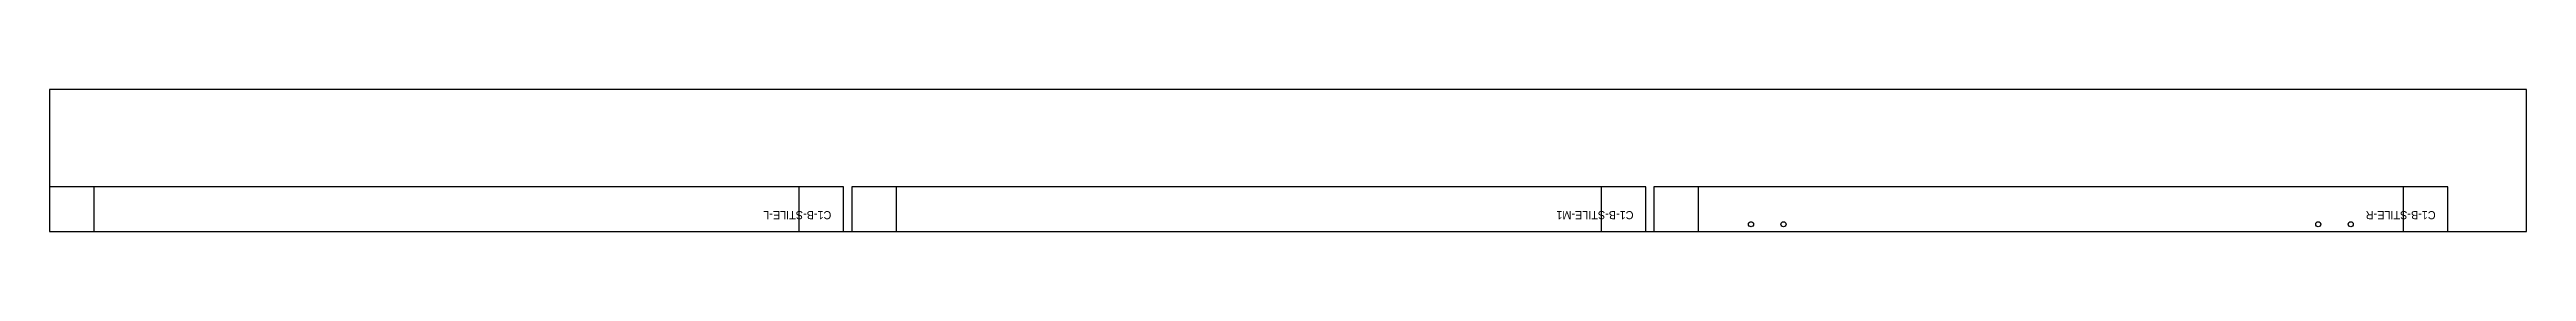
# Model space of a CAD drawing. Header units: millimetres. Extents: x 0 to 2440, y 0 to 140.
import ezdxf

# ---------------------------------------------------------------- set-up
doc = ezdxf.new("R2010")
doc.units = ezdxf.units.MM
for name, color, linetype in [('DRILL_5_D12', 5, 'CONTINUOUS'), ('LABEL', 8, 'CONTINUOUS'), ('OUTLINE', 7, 'CONTINUOUS'), ('POCKET_D9.5', 3, 'CONTINUOUS'), ('SHEET', 8, 'CONTINUOUS')]:
    doc.layers.add(name, color=color, linetype=linetype)

msp = doc.modelspace()

# ---------------------------------------------------------------- linework, layer by layer
at = {"layer": 'DRILL_5_D12'}
for centre in [(1676.1, 7), (1708.1, 7), (2234.9, 7), (2266.9, 7)]:
    msp.add_circle(centre, 2.5, dxfattribs=at)
at = {"layer": 'OUTLINE'}
for points in [[(782.2, 0), (782.2, 44), (0, 44), (0, 0)], [(1572.4, 0), (1572.4, 44), (790.2, 44), (790.2, 0)], [(2362.6, 0), (2362.6, 44), (1580.4, 44), (1580.4, 0)]]:
    msp.add_lwpolyline(points, close=True, dxfattribs=at)
at = {"layer": 'POCKET_D9.5'}
for points in [[(44, 0), (44, 44), (0, 44), (0, 0)], [(782.2, 0), (782.2, 44), (738.2, 44), (738.2, 0)], [(834.2, 0), (834.2, 44), (790.2, 44), (790.2, 0)], [(1572.4, 0), (1572.4, 44), (1528.4, 44), (1528.4, 0)], [(1624.4, 0), (1624.4, 44), (1580.4, 44), (1580.4, 0)], [(2362.6, 0), (2362.6, 44), (2318.6, 44), (2318.6, 0)]]:
    msp.add_lwpolyline(points, close=True, dxfattribs=at)
at = {"layer": 'SHEET'}
msp.add_lwpolyline([(0, 0), (2440, 0), (2440, 140), (0, 140)], close=True, dxfattribs=at)

# ---------------------------------------------------------------- texts
at = {"layer": 'LABEL'}
for s, p in [('C1-B-STILE-L', (770.2, 20)), ('C1-B-STILE-M1', (1560.4, 20)), ('C1-B-STILE-R', (2350.6, 20))]:
    msp.add_text(s, height=8, rotation=180, dxfattribs=at).set_placement(p)

doc.saveas('drawing.dxf')
